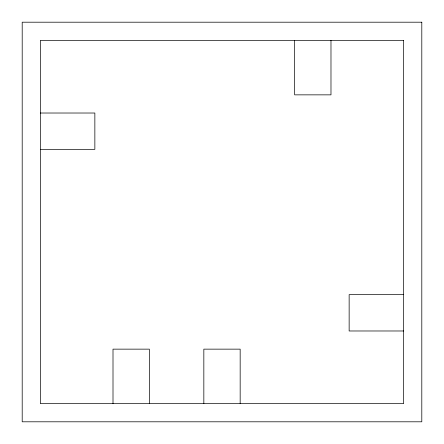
<?xml version="1.0" encoding="UTF-8"?>
<svg xmlns="http://www.w3.org/2000/svg" width="444" height="444" viewBox="0 0 444 444"><rect width="100%" height="100%" fill="white"/><g stroke="black" fill="none" stroke-linecap="round" stroke-linejoin="round"><path stroke-width="0.67" d="M40.365 113.02L94.855 113.02L94.855 149.345L40.365 149.345M403.635 294.655L349.145 294.655L349.145 330.98L403.635 330.98M330.98 40.365L330.98 94.855L294.655 94.855L294.655 40.365M240.165 403.635L240.165 349.145L203.835 349.145L203.835 403.635M149.334 403.635L149.334 349.145L113.004 349.145L113.004 403.635M421.8 22.2L22.2 22.2L22.2 421.8L421.8 421.8L421.8 22.2M403.635 40.365L40.365 40.365L40.365 403.635L403.635 403.635L403.635 40.365"/></g></svg>
